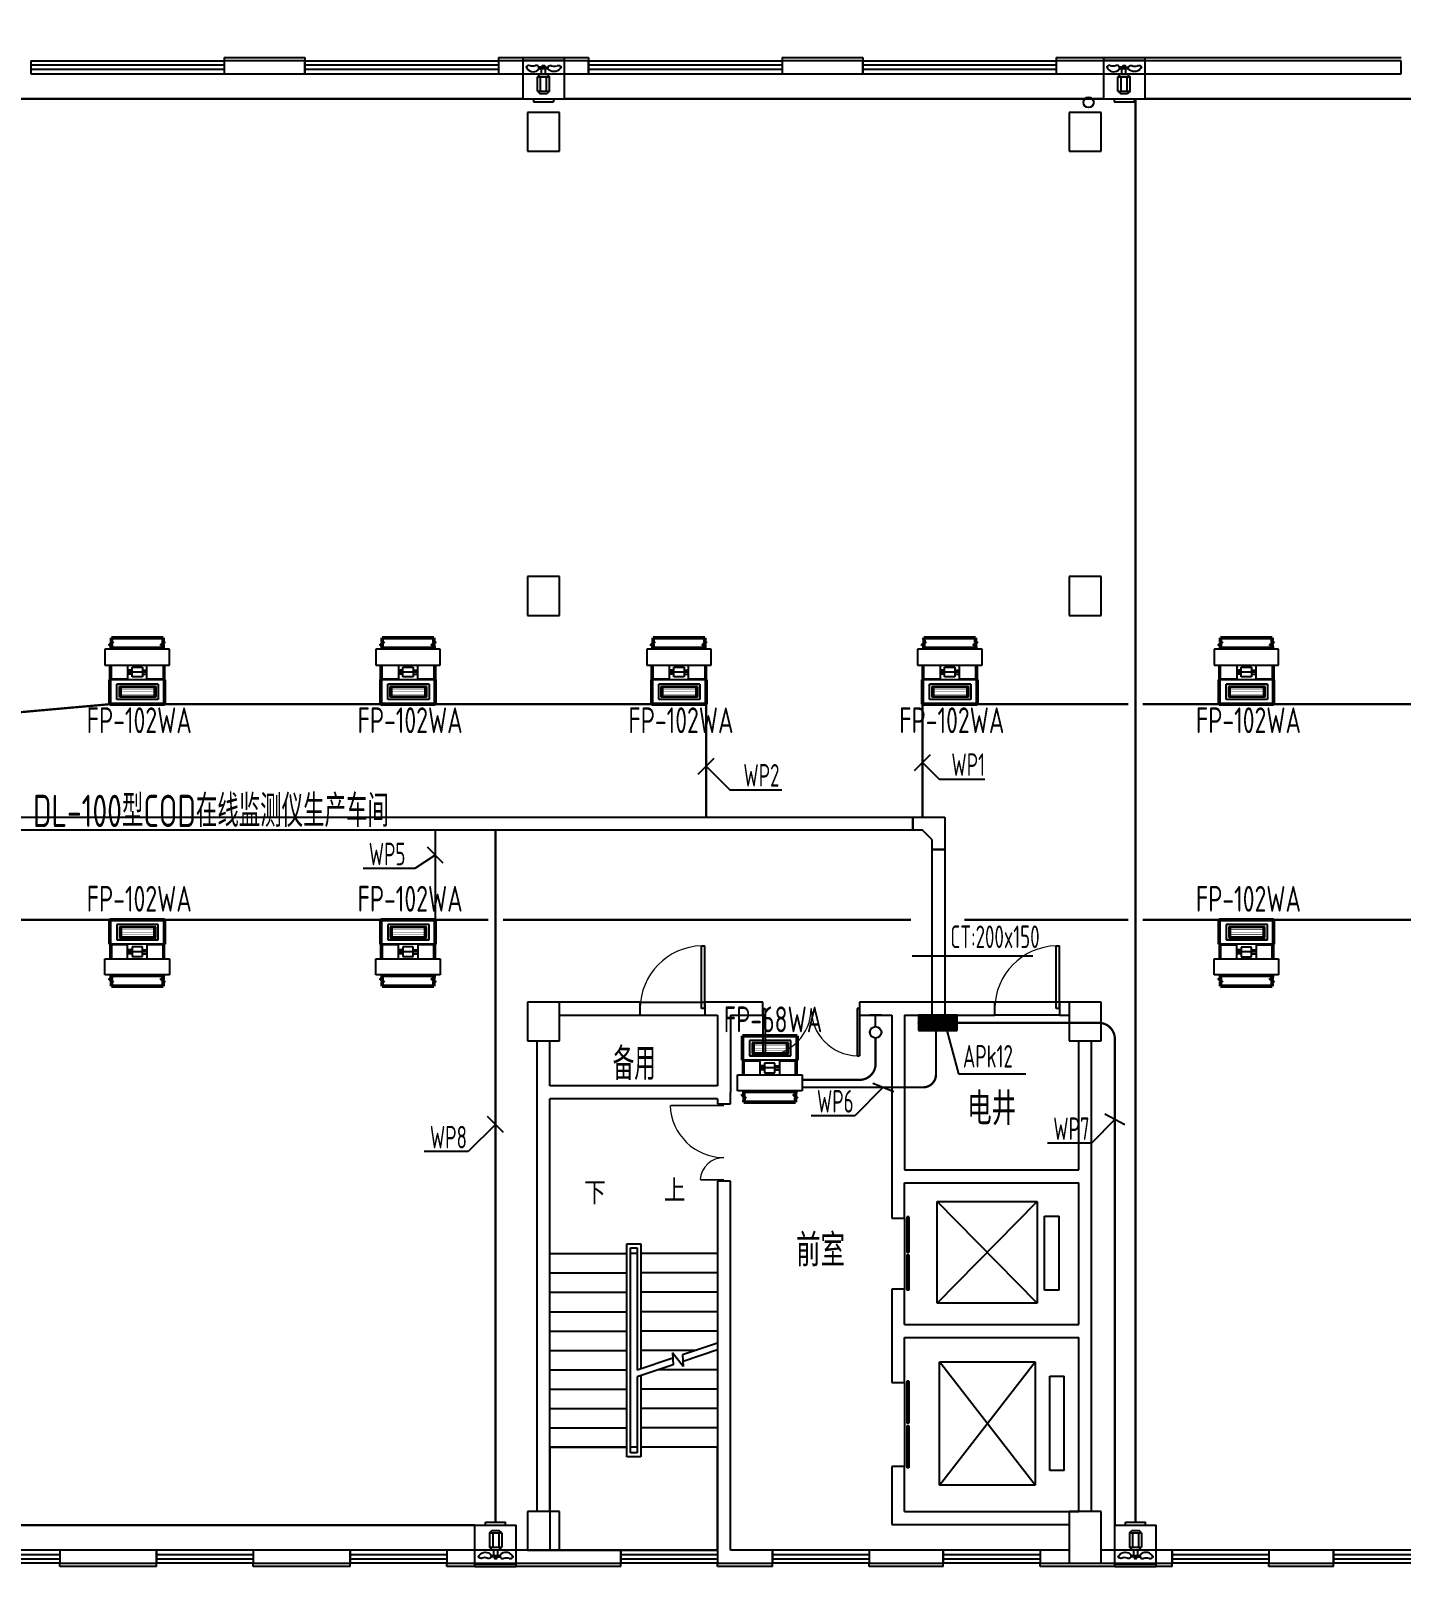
# Model space of a CAD drawing. Extents: x 2166032 to 5302137, y 581493 to 2416206.
# Drawn here: x 2365993 to 2387243, y 991480 to 1015370 of the extents above; entities that cross this region are included whole.
import ezdxf

# ---------------------------------------------------------------- set-up
doc = ezdxf.new("R2010")
doc.units = 0
doc.header["$LTSCALE"] = 1000
doc.header["$MEASUREMENT"] = 0
for name, color, linetype in [('ACS_FFG_FK', 7, 'Continuous'), ('CABLETRAY', 4, 'Continuous'), ('COLUMN', 2, 'Continuous'), ('DIM-照明', 3, 'Continuous'), ('DIM_SYMB', 3, 'Continuous'), ('EQUIP-照明', 3, 'Continuous'), ('EQUIP-箱柜', 3, 'Continuous'), ('PUB_TEXT', 7, 'Continuous'), ('STAIR', 8, 'Continuous'), ('SURFACE', 8, 'Continuous'), ('TEL_TEXT', 7, 'Continuous'), ('WALL', 8, 'Continuous'), ('WINDOW', 8, 'Continuous'), ('WIRE-照明', 1, 'Continuous'), ('屋面', 151, 'Continuous'), ('消防', 7, 'Continuous'), ('风机盘管', 7, 'Continuous')]:
    doc.layers.add(name, color=color, linetype=linetype)
doc.layers.add('ACS_KT_SB', color=130, linetype='Continuous', lineweight=13)
doc.layers.add('ACS_SFG_F2', color=6, linetype='Continuous', lineweight=50)
doc.styles.add('_HZTXT', font='！tssdeng.shx', dxfattribs={"width": 0.8, "bigfont": '！tssdchn.shx'})
doc.styles.add('_TCH_DIM', font='tssdeng.shx', dxfattribs={"bigfont": 'tssdchn.shx'})
doc.styles.add('_TCH_LABEL', font='!tssdeng.shx', dxfattribs={"bigfont": '!tssdchn.shx'})
doc.styles.add('_TEL_DIM', font='@tssdeng.shx', dxfattribs={"width": 0.8, "height": 3.5, "bigfont": '!tssdchn.shx'})
doc.styles.add('DIM_FONT', font='simplex_.ttf', dxfattribs={"width": 0.7})
doc.styles.add('HZ', font='！tssdeng.shx', dxfattribs={"bigfont": '！tssdchn.shx'})
doc.styles.get("Standard").update_dxf_attribs({"font": 'tssdeng.shx', "bigfont": 'tssdchn.shx'})
doc.styles.add('TSSD_Dimension', font='Tssdeng.shx', dxfattribs={"width": 0.7, "bigfont": 'tssdchn.shx'})
doc.styles.add('TSSD_REIN', font='tssdeng.shx', dxfattribs={"width": 0.7, "bigfont": 'tssdchn.shx'})

# ---------------------------------------------------------------- blocks, each defined once
blk = doc.blocks.new('$SB61_1')
for p, q in [((-344, 91), (-380, 54)), ((-380, 54), (-380, -52)), ((-344, 91), (-134, 91)), ((-344, 91), (-344, -89)), ((-344, 43), (-134, 43)), ((-93, 50), (-134, 91)), ((-134, 91), (-134, -89)), ((-93, 50), (-93, -47)), ((-93, 32), (-10, 32)), ((-10, 66), (-10, -64)), ((-10, 66), (10, 66)), ((10, 16), (10, 66)), ((-344, -89), (-380, -52)), ((-344, -45), (-134, -45)), ((-344, -89), (-134, -89)), ((-93, -47), (-134, -89)), ((-93, -27), (-10, -27)), ((-10, -64), (10, -64)), ((10, -16), (10, -64))]:
    blk.add_line(p, q)
for points in [[(27, 198, 0.411372), (11, 254, 0.494273), (-35, 83, 0.741953), (33, 105, 0.098181), (27, 124, -0.171786), (27, 198)], [(31, -198, -0.313475), (12, -256, -0.472676), (-35, -80, -0.748081), (34, -102, -0.098181), (28, -121, 0.171786), (28, -196)]]:
    blk.add_lwpolyline(points, format="xyb")
blk.add_lwpolyline([(10, 16), (34, 16), (34, -16), (10, -16)], close=True)
for tag, p, height, style, width, flags in [('UNIT', (0, 0), 0.001, 'HZ', 0.7, 1), ('WHAT', (0, 0), 0.001, 'HZ', 0.7, 1), ('SPEC', (0, 0), 0.001, 'HZ', 0.7, 1), ('YSIZE', (34, -16), 0.15, 'DIM_FONT', 0.8, 9), ('XSIZE', (34, -16), 0.15, 'DIM_FONT', 0.8, 9)]:
    blk.add_attdef(tag, p, '', height=height, dxfattribs=dict(style=style, width=width, flags=flags))
blk = doc.blocks.new('A$C54D307B5')
at = {"layer": '消防'}
for p, q in [((0, -300), (0, 300)), ((0, 300), (640, 300)), ((165, 345), (475, 345)), ((165, 300), (165, 345)), ((475, 300), (475, 345)), ((640, -300), (640, 300)), ((0, -340), (0, -300)), ((0, -300), (640, -300)), ((0, -340), (640, -340)), ((640, -340), (640, -300))]:
    blk.add_line(p, q, dxfattribs=at)
at = {"layer": '风机盘管', "xscale": -1.057367996545509, "yscale": 1.057367996545509, "zscale": 1.0573679886336, "rotation": 90}
blk.add_blockref('$SB61_1', (321, -183), dxfattribs=at)
blk = doc.blocks.new('H-DTDFFS-20')
for p, q in [((-0.5, 0.5), (0.5, 0.5)), ((-0.5, -0.5), (-0.5, 0.5)), ((0.5, 0.5), (-0.5, 0.5)), ((0.5, 0.5), (0.5, -0.5)), ((-0.44, -0.34), (-0.44, 0.34)), ((-0.44, 0.34), (0.44, 0.34)), ((-0.4, 0.3), (0.4, 0.3)), ((-0.4, -0.3), (-0.4, 0.3)), ((0.4, 0.3), (0.4, -0.3)), ((0.44, 0.34), (0.44, -0.34)), ((0.44, -0.34), (-0.44, -0.34)), ((0.4, -0.3), (-0.4, -0.3)), ((0.5, -0.5), (-0.5, -0.5))]:
    blk.add_line(p, q)
at = {"const_width": 0.01}
for points in [[(-0.4, 0.162), (0.4, 0.162)], [(-0.4, 0), (0.4, 0)], [(-0.4, -0.162), (0.4, -0.162)]]:
    blk.add_lwpolyline(points, dxfattribs=at)
blk = doc.blocks.new('*X38')
at = {"color": 0}
for p, q in [((-250, 33), (-83, 200)), ((-250, 68), (-118, 200)), ((-250, 104), (-154, 200)), ((-250, 139), (-189, 200)), ((-250, 174), (-224, 200)), ((-247, 0), (-47, 200)), ((-212, 0), (-12, 200)), ((-177, 0), (23, 200)), ((-141, 0), (59, 200)), ((-106, 0), (94, 200)), ((-71, 0), (129, 200)), ((-35, 0), (165, 200)), ((0, 0), (200, 200)), ((35, 0), (235, 200)), ((71, 0), (250, 179)), ((106, 0), (250, 144)), ((141, 0), (250, 109)), ((177, 0), (250, 73)), ((212, 0), (250, 38)), ((247, 0), (250, 3))]:
    blk.add_line(p, q, dxfattribs=at)
blk = doc.blocks.new('$equip$00001421')
for p, q in [((0.75, 0.6), (-0.75, 0.6)), ((-0.75, 0.6), (-0.75, 0)), ((0.75, 0), (0.75, 0.6)), ((-0.75, 0), (0.75, 0))]:
    blk.add_line(p, q)
at = {"const_width": 0.6}
blk.add_lwpolyline([(-0.75, 0.3), (0.75, 0.3)], dxfattribs=at)
for p in [(0, 0.6), (-0.75, 0.3), (0, 0), (0.75, 0.3)]:
    blk.add_point(p)
at = {"xscale": 0.00300000000061118, "yscale": 0.00300000000061118, "zscale": 0.003}
blk.add_blockref('*X38', (0, 0), dxfattribs=at)
at = {"style": '_TCH_LABEL', "flags": 9}
blk.add_attdef('A', (0, 0), '', height=0.00002, dxfattribs=at)
blk = doc.blocks.new('$equip$00001212')
for p, q in [((-0.222, 0), (0.222, 0)), ((0, 0.444), (0, 0))]:
    blk.add_line(p, q)
blk.add_circle((0, 0.667), 0.222)
at = {"layer": 'EQUIP-照明'}
for p in [(-0.222, 0.667), (0, 0.889), (0.222, 0.667), (0, 0)]:
    blk.add_point(p, dxfattribs=at)
at = {"layer": 'EQUIP-照明', "flags": 9}
blk.add_attdef('A', (0, 0), '', height=0.00002, dxfattribs=at)
blk = doc.blocks.new('$DorLib2D$00000001')
for p, q in [((0.45, 0.975), (0.5, 0.975)), ((0.45, 0), (0.45, 0.975)), ((0.5, 0), (0.5, 0.975)), ((0.5, 0), (0.45, 0))]:
    blk.add_line(p, q)
at = {"lineweight": 13}
blk.add_arc((0.475, 0), 0.975, 91.4693, 180, dxfattribs=at)
blk = doc.blocks.new('$DorLib2D$00000002')
for p, q in [((-0.5, 0), (-0.5, 0.4875)), ((-0.475, 0.4875), (-0.5, 0.4875)), ((-0.475, 0), (-0.475, 0.4875)), ((0.475, 0), (0.475, 0.4875)), ((0.475, 0.4875), (0.5, 0.4875)), ((0.5, 0), (0.5, 0.4875)), ((-0.5, 0), (-0.475, 0)), ((0.5, 0), (0.475, 0))]:
    blk.add_line(p, q)
at = {"lineweight": 13}
for centre, start, end in [((-0.4875, 0), 0, 88.53072), ((0.4875, 0), 91.46928, 180)]:
    blk.add_arc(centre, 0.4875, start, end, dxfattribs=at)
blk = doc.blocks.new('$TCHSYS$WIN2D')
for p, q in [((-0.5, 0.5), (0.5, 0.5)), ((-0.5, 0.5), (-0.5, -0.5)), ((0.5, 0.5), (0.5, -0.5)), ((0.5, 0.1667), (-0.5, 0.1667)), ((0.5, -0.1667), (-0.5, -0.1667)), ((-0.5, -0.5), (0.5, -0.5))]:
    blk.add_line(p, q)
blk = doc.blocks.new('$TCHSYS$LDOR22D')
for p, q in [((-0.517, 0.833), (-0.017, 0.833)), ((-0.517, 0.833), (-0.517, 0.667)), ((-0.017, 0.833), (-0.017, 0.667)), ((0.017, 0.833), (0.017, 0.667)), ((0.017, 0.833), (0.517, 0.833)), ((0.517, 0.833), (0.517, 0.667)), ((-0.517, 0.667), (-0.017, 0.667)), ((0.017, 0.667), (0.517, 0.667)), ((-0.5, 0.5), (0.5, 0.5))]:
    blk.add_line(p, q)
blk = doc.blocks.new('$DorLib2D$00000025')
at = {"const_width": 0.02}
for points in [[(0.481, -0.001), (0.481, 0.691)], [(-0.481, 0.001), (-0.481, 0.308)]]:
    blk.add_lwpolyline(points, dxfattribs=at)
at = {"lineweight": 13}
for centre, radius, start, end in [((0.505, -0.002), 0.699, 91.9397, 179.7238), ((-0.501, 0.003), 0.307, 359.7899, 85.7508)]:
    blk.add_arc(centre, radius, start, end, dxfattribs=at)

msp = doc.modelspace()

# ---------------------------------------------------------------- linework, layer by layer
at = {"color": 0}
for p, q in [((2368073.4, 1005804.3), (2367213.4, 1005804.3)), ((2367243.4, 1005779.3), (2367243.4, 1005804.3)), ((2368043.4, 1005779.3), (2368043.4, 1005804.3)), ((2372273.4, 1005804.3), (2371413.4, 1005804.3)), ((2371443.4, 1005779.3), (2371443.4, 1005804.3)), ((2372243.4, 1005779.3), (2372243.4, 1005804.3)), ((2376473.4, 1005804.3), (2375613.4, 1005804.3)), ((2375643.4, 1005779.3), (2375643.4, 1005804.3)), ((2376443.4, 1005779.3), (2376443.4, 1005804.3)), ((2380673.4, 1005804.3), (2379813.4, 1005804.3)), ((2379843.4, 1005779.3), (2379843.4, 1005804.3)), ((2380643.4, 1005779.3), (2380643.4, 1005804.3)), ((2385273.4, 1005804.3), (2384413.4, 1005804.3)), ((2384443.4, 1005779.3), (2384443.4, 1005804.3)), ((2385243.4, 1005779.3), (2385243.4, 1005804.3)), ((2368143.4, 1005779.3), (2367143.4, 1005779.3)), ((2367143.4, 1005779.3), (2367143.4, 1005529.3)), ((2368143.4, 1005529.3), (2368143.4, 1005779.3)), ((2372343.4, 1005779.3), (2371343.4, 1005779.3)), ((2371343.4, 1005779.3), (2371343.4, 1005529.3)), ((2372343.4, 1005529.3), (2372343.4, 1005779.3)), ((2376543.4, 1005779.3), (2375543.4, 1005779.3)), ((2375543.4, 1005779.3), (2375543.4, 1005529.3)), ((2376543.4, 1005529.3), (2376543.4, 1005779.3)), ((2380743.4, 1005779.3), (2379743.4, 1005779.3)), ((2379743.4, 1005779.3), (2379743.4, 1005529.3)), ((2380743.4, 1005529.3), (2380743.4, 1005779.3)), ((2385343.4, 1005779.3), (2384343.4, 1005779.3)), ((2384343.4, 1005779.3), (2384343.4, 1005529.3)), ((2385343.4, 1005529.3), (2385343.4, 1005779.3)), ((2367143.4, 1005529.3), (2368143.4, 1005529.3)), ((2367218.4, 1005304.3), (2367218.4, 1005529.3)), ((2367243.4, 1005316.8), (2367243.4, 1005529.3)), ((2367493.4, 1005316.8), (2367243.4, 1005316.8)), ((2367493.4, 1005529.3), (2367493.4, 1005316.8)), ((2367563.4, 1005454.3), (2367493.4, 1005454.3)), ((2367793.4, 1005423), (2367493.4, 1005423)), ((2367563.4, 1005391.8), (2367493.4, 1005391.8)), ((2367563.4, 1005348), (2367563.4, 1005498)), ((2367563.4, 1005498), (2367723.4, 1005498)), ((2367723.4, 1005348), (2367563.4, 1005348)), ((2367723.4, 1005498), (2367723.4, 1005348)), ((2367723.4, 1005454.3), (2367793.4, 1005454.3)), ((2367723.4, 1005391.8), (2367793.4, 1005391.8)), ((2367793.4, 1005316.8), (2367793.4, 1005529.3)), ((2368043.4, 1005316.8), (2367793.4, 1005316.8)), ((2368043.4, 1005529.3), (2368043.4, 1005316.8)), ((2368068.4, 1005529.3), (2368068.4, 1005304.3)), ((2371343.4, 1005529.3), (2372343.4, 1005529.3)), ((2371418.4, 1005304.3), (2371418.4, 1005529.3)), ((2371443.4, 1005316.8), (2371443.4, 1005529.3)), ((2371693.4, 1005316.8), (2371443.4, 1005316.8)), ((2371693.4, 1005529.3), (2371693.4, 1005316.8)), ((2371763.4, 1005454.3), (2371693.4, 1005454.3)), ((2371993.4, 1005423), (2371693.4, 1005423)), ((2371763.4, 1005391.8), (2371693.4, 1005391.8)), ((2371763.4, 1005348), (2371763.4, 1005498)), ((2371763.4, 1005498), (2371923.4, 1005498)), ((2371923.4, 1005348), (2371763.4, 1005348)), ((2371923.4, 1005498), (2371923.4, 1005348)), ((2371923.4, 1005454.3), (2371993.4, 1005454.3)), ((2371923.4, 1005391.8), (2371993.4, 1005391.8)), ((2371993.4, 1005316.8), (2371993.4, 1005529.3)), ((2372243.4, 1005316.8), (2371993.4, 1005316.8)), ((2372243.4, 1005529.3), (2372243.4, 1005316.8)), ((2372268.4, 1005529.3), (2372268.4, 1005304.3)), ((2375543.4, 1005529.3), (2376543.4, 1005529.3)), ((2375618.4, 1005304.3), (2375618.4, 1005529.3)), ((2375643.4, 1005316.8), (2375643.4, 1005529.3)), ((2375893.4, 1005316.8), (2375643.4, 1005316.8)), ((2375893.4, 1005529.3), (2375893.4, 1005316.8)), ((2375963.4, 1005454.3), (2375893.4, 1005454.3)), ((2376193.4, 1005423), (2375893.4, 1005423)), ((2375963.4, 1005391.8), (2375893.4, 1005391.8)), ((2375963.4, 1005348), (2375963.4, 1005498)), ((2375963.4, 1005498), (2376123.4, 1005498)), ((2376123.4, 1005348), (2375963.4, 1005348)), ((2376123.4, 1005498), (2376123.4, 1005348)), ((2376123.4, 1005454.3), (2376193.4, 1005454.3)), ((2376123.4, 1005391.8), (2376193.4, 1005391.8)), ((2376193.4, 1005316.8), (2376193.4, 1005529.3)), ((2376443.4, 1005316.8), (2376193.4, 1005316.8)), ((2376443.4, 1005529.3), (2376443.4, 1005316.8)), ((2376468.4, 1005529.3), (2376468.4, 1005304.3)), ((2379743.4, 1005529.3), (2380743.4, 1005529.3)), ((2379818.4, 1005304.3), (2379818.4, 1005529.3)), ((2379843.4, 1005316.8), (2379843.4, 1005529.3)), ((2380093.4, 1005316.8), (2379843.4, 1005316.8)), ((2380093.4, 1005529.3), (2380093.4, 1005316.8)), ((2380163.4, 1005454.3), (2380093.4, 1005454.3)), ((2380393.4, 1005423), (2380093.4, 1005423)), ((2380163.4, 1005391.8), (2380093.4, 1005391.8)), ((2380163.4, 1005348), (2380163.4, 1005498)), ((2380163.4, 1005498), (2380323.4, 1005498)), ((2380323.4, 1005348), (2380163.4, 1005348)), ((2380323.4, 1005498), (2380323.4, 1005348)), ((2380323.4, 1005454.3), (2380393.4, 1005454.3)), ((2380323.4, 1005391.8), (2380393.4, 1005391.8)), ((2380393.4, 1005316.8), (2380393.4, 1005529.3)), ((2380643.4, 1005316.8), (2380393.4, 1005316.8)), ((2380643.4, 1005529.3), (2380643.4, 1005316.8)), ((2380668.4, 1005529.3), (2380668.4, 1005304.3)), ((2384343.4, 1005529.3), (2385343.4, 1005529.3)), ((2384418.4, 1005304.3), (2384418.4, 1005529.3)), ((2384443.4, 1005316.8), (2384443.4, 1005529.3)), ((2384693.4, 1005316.8), (2384443.4, 1005316.8)), ((2384693.4, 1005529.3), (2384693.4, 1005316.8)), ((2384763.4, 1005454.3), (2384693.4, 1005454.3)), ((2384993.4, 1005423), (2384693.4, 1005423)), ((2384763.4, 1005391.8), (2384693.4, 1005391.8)), ((2384763.4, 1005348), (2384763.4, 1005498)), ((2384763.4, 1005498), (2384923.4, 1005498)), ((2384923.4, 1005348), (2384763.4, 1005348)), ((2384923.4, 1005498), (2384923.4, 1005348)), ((2384923.4, 1005454.3), (2384993.4, 1005454.3)), ((2384923.4, 1005391.8), (2384993.4, 1005391.8)), ((2384993.4, 1005316.8), (2384993.4, 1005529.3)), ((2385243.4, 1005316.8), (2384993.4, 1005316.8)), ((2385243.4, 1005529.3), (2385243.4, 1005316.8)), ((2385268.4, 1005529.3), (2385268.4, 1005304.3)), ((2368068.4, 1005304.3), (2367218.4, 1005304.3)), ((2372268.4, 1005304.3), (2371418.4, 1005304.3)), ((2376468.4, 1005304.3), (2375618.4, 1005304.3)), ((2380668.4, 1005304.3), (2379818.4, 1005304.3)), ((2385268.4, 1005304.3), (2384418.4, 1005304.3)), ((2368068.4, 1001204.3), (2367218.4, 1001204.3)), ((2367218.4, 1001204.3), (2367218.4, 1000979.3)), ((2367493.4, 1001191.8), (2367243.4, 1001191.8)), ((2367243.4, 1001191.8), (2367243.4, 1000979.3)), ((2367493.4, 1000979.3), (2367493.4, 1001191.8)), ((2367563.4, 1001116.8), (2367493.4, 1001116.8)), ((2367793.4, 1001085.5), (2367493.4, 1001085.5)), ((2367563.4, 1001054.3), (2367493.4, 1001054.3)), ((2367563.4, 1001160.5), (2367563.4, 1001010.5)), ((2367723.4, 1001160.5), (2367563.4, 1001160.5)), ((2367563.4, 1001010.5), (2367723.4, 1001010.5)), ((2367723.4, 1001010.5), (2367723.4, 1001160.5)), ((2367723.4, 1001116.8), (2367793.4, 1001116.8)), ((2367723.4, 1001054.3), (2367793.4, 1001054.3)), ((2368043.4, 1001191.8), (2367793.4, 1001191.8)), ((2367793.4, 1001191.8), (2367793.4, 1000979.3)), ((2368043.4, 1000979.3), (2368043.4, 1001191.8)), ((2368068.4, 1000979.3), (2368068.4, 1001204.3)), ((2372268.4, 1001204.3), (2371418.4, 1001204.3)), ((2371418.4, 1001204.3), (2371418.4, 1000979.3)), ((2371693.4, 1001191.8), (2371443.4, 1001191.8)), ((2371443.4, 1001191.8), (2371443.4, 1000979.3)), ((2371693.4, 1000979.3), (2371693.4, 1001191.8)), ((2371763.4, 1001116.8), (2371693.4, 1001116.8)), ((2371993.4, 1001085.5), (2371693.4, 1001085.5)), ((2371763.4, 1001054.3), (2371693.4, 1001054.3)), ((2371763.4, 1001160.5), (2371763.4, 1001010.5)), ((2371923.4, 1001160.5), (2371763.4, 1001160.5)), ((2371763.4, 1001010.5), (2371923.4, 1001010.5)), ((2371923.4, 1001010.5), (2371923.4, 1001160.5)), ((2371923.4, 1001116.8), (2371993.4, 1001116.8)), ((2371923.4, 1001054.3), (2371993.4, 1001054.3)), ((2372243.4, 1001191.8), (2371993.4, 1001191.8)), ((2371993.4, 1001191.8), (2371993.4, 1000979.3)), ((2372243.4, 1000979.3), (2372243.4, 1001191.8)), ((2372268.4, 1000979.3), (2372268.4, 1001204.3)), ((2385268.4, 1001203.3), (2384418.4, 1001203.3)), ((2384418.4, 1001203.3), (2384418.4, 1000978.3)), ((2384693.4, 1001190.8), (2384443.4, 1001190.8)), ((2384443.4, 1001190.8), (2384443.4, 1000978.3)), ((2384693.4, 1000978.3), (2384693.4, 1001190.8)), ((2384763.4, 1001115.8), (2384693.4, 1001115.8)), ((2384993.4, 1001084.5), (2384693.4, 1001084.5)), ((2384763.4, 1001053.3), (2384693.4, 1001053.3)), ((2384763.4, 1001159.5), (2384763.4, 1001009.5)), ((2384923.4, 1001159.5), (2384763.4, 1001159.5)), ((2384763.4, 1001009.5), (2384923.4, 1001009.5)), ((2384923.4, 1001009.5), (2384923.4, 1001159.5)), ((2384923.4, 1001115.8), (2384993.4, 1001115.8)), ((2384923.4, 1001053.3), (2384993.4, 1001053.3)), ((2385243.4, 1001190.8), (2384993.4, 1001190.8)), ((2384993.4, 1001190.8), (2384993.4, 1000978.3)), ((2385243.4, 1000978.3), (2385243.4, 1001190.8)), ((2385268.4, 1000978.3), (2385268.4, 1001203.3)), ((2367143.4, 1000979.3), (2368143.4, 1000979.3)), ((2367143.4, 1000729.3), (2367143.4, 1000979.3)), ((2368143.4, 1000979.3), (2368143.4, 1000729.3)), ((2371343.4, 1000979.3), (2372343.4, 1000979.3)), ((2371343.4, 1000729.3), (2371343.4, 1000979.3)), ((2372343.4, 1000979.3), (2372343.4, 1000729.3)), ((2384343.4, 1000978.3), (2385343.4, 1000978.3)), ((2384343.4, 1000728.3), (2384343.4, 1000978.3)), ((2385343.4, 1000978.3), (2385343.4, 1000728.3)), ((2368143.4, 1000729.3), (2367143.4, 1000729.3)), ((2368073.4, 1000704.3), (2367213.4, 1000704.3)), ((2367243.4, 1000729.3), (2367243.4, 1000704.3)), ((2368043.4, 1000729.3), (2368043.4, 1000704.3)), ((2372343.4, 1000729.3), (2371343.4, 1000729.3)), ((2372273.4, 1000704.3), (2371413.4, 1000704.3)), ((2371443.4, 1000729.3), (2371443.4, 1000704.3)), ((2372243.4, 1000729.3), (2372243.4, 1000704.3)), ((2385343.4, 1000728.3), (2384343.4, 1000728.3)), ((2385273.4, 1000703.3), (2384413.4, 1000703.3)), ((2384443.4, 1000728.3), (2384443.4, 1000703.3)), ((2385243.4, 1000728.3), (2385243.4, 1000703.3)), ((2377877.4, 999404.7), (2377027.4, 999404.7)), ((2377027.4, 999404.7), (2377027.4, 999179.7)), ((2377302.4, 999392.2), (2377052.4, 999392.2)), ((2377052.4, 999392.2), (2377052.4, 999179.7)), ((2377302.4, 999179.7), (2377302.4, 999392.2)), ((2377372.4, 999361), (2377372.4, 999211)), ((2377532.4, 999361), (2377372.4, 999361)), ((2377532.4, 999211), (2377532.4, 999361)), ((2377852.4, 999392.2), (2377602.4, 999392.2)), ((2377602.4, 999392.2), (2377602.4, 999179.7)), ((2377852.4, 999179.7), (2377852.4, 999392.2)), ((2377877.4, 999179.7), (2377877.4, 999404.7)), ((2376952.4, 999179.7), (2377952.4, 999179.7)), ((2376952.4, 998929.7), (2376952.4, 999179.7)), ((2377372.4, 999317.2), (2377302.4, 999317.2)), ((2377602.4, 999286), (2377302.4, 999286)), ((2377372.4, 999254.7), (2377302.4, 999254.7)), ((2377372.4, 999211), (2377532.4, 999211)), ((2377532.4, 999317.2), (2377602.4, 999317.2)), ((2377532.4, 999254.7), (2377602.4, 999254.7)), ((2377952.4, 999179.7), (2377952.4, 998929.7)), ((2377952.4, 998929.7), (2376952.4, 998929.7)), ((2377882.4, 998904.7), (2377022.4, 998904.7)), ((2377052.4, 998929.7), (2377052.4, 998904.7)), ((2377852.4, 998929.7), (2377852.4, 998904.7))]:
    msp.add_line(p, q, dxfattribs=at)
for p, q in [((2379660.6, 1001021.3), (2381532.6, 1001021.3)), ((2380199.3, 999864.3), (2380378.1, 999192.6)), ((2380378.1, 999192.6), (2381421.9, 999192.6))]:
    msp.add_line(p, q)
msp.add_circle((2604640.5, 1020101.3), 438608.5)
at = {"layer": 'ACS_SFG_F2'}
for p, q in [((2367208.8, 1005825.5), (2367266.7, 1005902.6)), ((2367243.4, 1005850.1), (2367208.8, 1005825.5)), ((2368043.4, 1005954.3), (2367243.4, 1005954.3)), ((2367243.9, 1005892.1), (2367243.4, 1005954.3)), ((2367243.4, 1005804.3), (2367243.4, 1005850.1)), ((2367266.7, 1005902.6), (2367243.9, 1005892.1)), ((2368008.8, 1005825.5), (2368066.7, 1005902.6)), ((2368043.4, 1005850.1), (2368008.8, 1005825.5)), ((2368043.9, 1005892.1), (2368043.4, 1005954.3)), ((2368043.4, 1005804.3), (2368043.4, 1005850.1)), ((2368066.7, 1005902.6), (2368043.9, 1005892.1)), ((2371408.8, 1005825.5), (2371466.7, 1005902.6)), ((2371443.4, 1005850.1), (2371408.8, 1005825.5)), ((2372243.4, 1005954.3), (2371443.4, 1005954.3)), ((2371443.9, 1005892.1), (2371443.4, 1005954.3)), ((2371443.4, 1005804.3), (2371443.4, 1005850.1)), ((2371466.7, 1005902.6), (2371443.9, 1005892.1)), ((2372208.8, 1005825.5), (2372266.7, 1005902.6)), ((2372243.4, 1005850.1), (2372208.8, 1005825.5)), ((2372243.9, 1005892.1), (2372243.4, 1005954.3)), ((2372243.4, 1005804.3), (2372243.4, 1005850.1)), ((2372266.7, 1005902.6), (2372243.9, 1005892.1)), ((2375608.8, 1005825.5), (2375666.7, 1005902.6)), ((2375643.4, 1005850.1), (2375608.8, 1005825.5)), ((2376443.4, 1005954.3), (2375643.4, 1005954.3)), ((2375643.9, 1005892.1), (2375643.4, 1005954.3)), ((2375643.4, 1005804.3), (2375643.4, 1005850.1)), ((2375666.7, 1005902.6), (2375643.9, 1005892.1)), ((2376408.8, 1005825.5), (2376466.7, 1005902.6)), ((2376443.4, 1005850.1), (2376408.8, 1005825.5)), ((2376443.9, 1005892.1), (2376443.4, 1005954.3)), ((2376443.4, 1005804.3), (2376443.4, 1005850.1)), ((2376466.7, 1005902.6), (2376443.9, 1005892.1)), ((2379808.8, 1005825.5), (2379866.7, 1005902.6)), ((2379843.4, 1005850.1), (2379808.8, 1005825.5)), ((2380643.4, 1005954.3), (2379843.4, 1005954.3)), ((2379843.9, 1005892.1), (2379843.4, 1005954.3)), ((2379843.4, 1005804.3), (2379843.4, 1005850.1)), ((2379866.7, 1005902.6), (2379843.9, 1005892.1)), ((2380608.8, 1005825.5), (2380666.7, 1005902.6)), ((2380643.4, 1005850.1), (2380608.8, 1005825.5)), ((2380643.9, 1005892.1), (2380643.4, 1005954.3)), ((2380643.4, 1005804.3), (2380643.4, 1005850.1)), ((2380666.7, 1005902.6), (2380643.9, 1005892.1)), ((2384408.8, 1005825.5), (2384466.7, 1005902.6)), ((2384443.4, 1005850.1), (2384408.8, 1005825.5)), ((2385243.4, 1005954.3), (2384443.4, 1005954.3)), ((2384443.9, 1005892.1), (2384443.4, 1005954.3)), ((2384443.4, 1005804.3), (2384443.4, 1005850.1)), ((2384466.7, 1005902.6), (2384443.9, 1005892.1)), ((2385208.8, 1005825.5), (2385266.7, 1005902.6)), ((2385243.4, 1005850.1), (2385208.8, 1005825.5)), ((2385243.9, 1005892.1), (2385243.4, 1005954.3)), ((2385243.4, 1005804.3), (2385243.4, 1005850.1)), ((2385266.7, 1005902.6), (2385243.9, 1005892.1)), ((2367220.8, 1004925.9), (2367220.8, 1005304.3)), ((2368065.9, 1004925.9), (2368065.9, 1005304.3)), ((2371420.8, 1004925.9), (2371420.8, 1005304.3)), ((2372265.9, 1004925.9), (2372265.9, 1005304.3)), ((2375620.8, 1004925.9), (2375620.8, 1005304.3)), ((2376465.9, 1004925.9), (2376465.9, 1005304.3)), ((2379820.8, 1004925.9), (2379820.8, 1005304.3)), ((2380665.9, 1004925.9), (2380665.9, 1005304.3)), ((2384420.8, 1004925.9), (2384420.8, 1005304.3)), ((2385265.9, 1004925.9), (2385265.9, 1005304.3)), ((2368065.9, 1004925.9), (2367220.8, 1004926)), ((2372265.9, 1004925.9), (2371420.8, 1004926)), ((2376465.9, 1004925.9), (2375620.8, 1004926)), ((2380665.9, 1004925.9), (2379820.8, 1004926)), ((2385265.9, 1004925.9), (2384420.8, 1004926)), ((2368065.9, 1001582.6), (2367220.8, 1001582.6)), ((2367220.8, 1001582.6), (2367220.8, 1001204.3)), ((2368065.9, 1001582.6), (2368065.9, 1001204.3)), ((2372265.9, 1001582.6), (2371420.8, 1001582.6)), ((2371420.8, 1001582.6), (2371420.8, 1001204.3)), ((2372265.9, 1001582.6), (2372265.9, 1001204.3)), ((2385265.9, 1001581.6), (2384420.8, 1001581.6)), ((2384420.8, 1001581.6), (2384420.8, 1001203.3)), ((2385265.9, 1001581.6), (2385265.9, 1001203.3)), ((2367243.4, 1000658.4), (2367208.8, 1000683.1)), ((2367208.8, 1000683.1), (2367266.7, 1000605.9)), ((2367243.4, 1000704.3), (2367243.4, 1000658.4)), ((2367243.9, 1000616.4), (2367243.4, 1000554.3)), ((2368043.4, 1000554.3), (2367243.4, 1000554.3)), ((2367266.7, 1000605.9), (2367243.9, 1000616.4)), ((2368043.4, 1000658.4), (2368008.8, 1000683.1)), ((2368008.8, 1000683.1), (2368066.7, 1000605.9)), ((2368043.4, 1000704.3), (2368043.4, 1000658.4)), ((2368043.9, 1000616.4), (2368043.4, 1000554.3)), ((2368066.7, 1000605.9), (2368043.9, 1000616.4)), ((2371443.4, 1000658.4), (2371408.8, 1000683.1)), ((2371408.8, 1000683.1), (2371466.7, 1000605.9)), ((2371443.4, 1000704.3), (2371443.4, 1000658.4)), ((2371443.9, 1000616.4), (2371443.4, 1000554.3)), ((2372243.4, 1000554.3), (2371443.4, 1000554.3)), ((2371466.7, 1000605.9), (2371443.9, 1000616.4)), ((2372243.4, 1000658.4), (2372208.8, 1000683.1)), ((2372208.8, 1000683.1), (2372266.7, 1000605.9)), ((2372243.4, 1000704.3), (2372243.4, 1000658.4)), ((2372243.9, 1000616.4), (2372243.4, 1000554.3)), ((2372266.7, 1000605.9), (2372243.9, 1000616.4)), ((2384443.4, 1000657.4), (2384408.8, 1000682.1)), ((2384408.8, 1000682.1), (2384466.7, 1000604.9)), ((2384443.4, 1000703.3), (2384443.4, 1000657.4)), ((2384443.9, 1000615.4), (2384443.4, 1000553.3)), ((2385243.4, 1000553.3), (2384443.4, 1000553.3)), ((2384466.7, 1000604.9), (2384443.9, 1000615.4)), ((2385243.4, 1000657.4), (2385208.8, 1000682.1)), ((2385208.8, 1000682.1), (2385266.7, 1000604.9)), ((2385243.4, 1000703.3), (2385243.4, 1000657.4)), ((2385243.9, 1000615.4), (2385243.4, 1000553.3)), ((2385266.7, 1000604.9), (2385243.9, 1000615.4)), ((2377875, 999783), (2377029.9, 999783)), ((2377029.9, 999783), (2377029.9, 999404.7)), ((2377875, 999783), (2377875, 999404.7)), ((2377052.4, 998858.9), (2377017.9, 998883.5)), ((2377017.9, 998883.5), (2377075.8, 998806.4)), ((2377052.4, 998904.7), (2377052.4, 998858.9)), ((2377852.4, 998858.9), (2377817.9, 998883.5)), ((2377817.9, 998883.5), (2377875.8, 998806.4)), ((2377852.4, 998904.7), (2377852.4, 998858.9)), ((2377053, 998816.9), (2377052.4, 998754.7)), ((2377052.4, 998754.7), (2377852.4, 998754.7)), ((2377075.8, 998806.4), (2377053, 998816.9)), ((2377853, 998816.9), (2377852.4, 998754.7)), ((2377875.8, 998806.4), (2377853, 998816.9))]:
    msp.add_line(p, q, dxfattribs=at)
at = {"layer": 'CABLETRAY'}
for p, q in [((2344068.1, 1003171.6), (2379668.6, 1003171.6)), ((2379668.6, 1003171.6), (2380168.6, 1003171.6)), ((2379668.6, 1002971.6), (2379668.6, 1003171.6)), ((2379668.6, 1003171.6), (2379668.6, 1002971.6)), ((2380168.6, 1003171.6), (2380168.6, 1002671.6)), ((2379668.6, 1002971.6), (2344068.1, 1002971.6)), ((2379818.6, 1002971.6), (2379668.6, 1002971.6)), ((2379968.6, 1002821.6), (2379818.6, 1002971.6)), ((2379968.6, 1002671.6), (2379968.6, 1002821.6)), ((2379968.6, 1002671.6), (2380168.6, 1002671.6)), ((2379968.6, 1000104.3), (2379968.6, 1002671.6)), ((2380168.6, 1002671.6), (2379968.6, 1002671.6)), ((2380168.6, 1002671.6), (2380168.6, 1000104.3)), ((2380168.6, 1000104.3), (2379968.6, 1000104.3))]:
    msp.add_line(p, q, dxfattribs=at)
at = {"layer": 'COLUMN'}
for p, q in [((2374193.1, 1014104.4), (2373693.1, 1014104.4)), ((2373693.1, 1014104.4), (2373693.1, 1013504.3)), ((2374193.1, 1013504.3), (2374193.1, 1014104.4)), ((2382593.1, 1014104.4), (2382093.1, 1014104.4)), ((2382093.1, 1014104.4), (2382093.1, 1013504.3)), ((2382593.1, 1013504.3), (2382593.1, 1014104.4)), ((2373693.1, 1013504.3), (2374193.1, 1013504.3)), ((2382093.1, 1013504.3), (2382593.1, 1013504.3)), ((2374193.1, 1006904.4), (2373693.1, 1006904.4)), ((2373693.1, 1006904.4), (2373693.1, 1006304.3)), ((2374193.1, 1006304.3), (2374193.1, 1006904.4)), ((2382593.1, 1006904.4), (2382093.1, 1006904.4)), ((2382093.1, 1006904.4), (2382093.1, 1006304.3)), ((2382593.1, 1006304.3), (2382593.1, 1006904.4)), ((2373693.1, 1006304.3), (2374193.1, 1006304.3)), ((2382093.1, 1006304.3), (2382593.1, 1006304.3)), ((2374193.1, 1000304.4), (2373693.1, 1000304.4)), ((2373693.1, 1000304.4), (2373693.1, 999704.3)), ((2374193.1, 999704.3), (2374193.1, 1000304.4)), ((2382593.1, 1000304.4), (2382093.1, 1000304.4)), ((2382093.1, 1000304.4), (2382093.1, 999704.3)), ((2382593.1, 999704.3), (2382593.1, 1000304.4)), ((2373693.1, 999704.3), (2374193.1, 999704.3)), ((2382093.1, 999704.3), (2382593.1, 999704.3)), ((2374193.1, 992404.4), (2373693.1, 992404.4)), ((2373693.1, 992404.4), (2373693.1, 991804.3)), ((2374193.1, 991804.3), (2374193.1, 992404.4)), ((2382593.4, 992404.3), (2382093.4, 992404.3)), ((2382093.4, 992404.3), (2382093.4, 991604.3)), ((2382593.4, 991604.3), (2382593.4, 992404.3)), ((2373693.1, 991804.3), (2374193.1, 991804.3)), ((2382093.4, 991604.3), (2382593.4, 991604.3))]:
    msp.add_line(p, q, dxfattribs=at)
at = {"layer": 'DIM-照明'}
for p, q in [((2379697.1, 1003897.2), (2379944.6, 1004144.7)), ((2376342.2, 1003842.6), (2376589.7, 1004090.1)), ((2372389.7, 1002458.7), (2372142.2, 1002706.2)), ((2379050.2, 999049.5), (2379374.7, 998918.3)), ((2373324.3, 998285.8), (2373076.9, 998533.3)), ((2382958.4, 998403.7), (2382648.2, 998565.7))]:
    msp.add_line(p, q, dxfattribs=at)
for points in [[(2376465.9, 1003966.4), (2376834.1, 1003598.2)], [(2379820.8, 1004020.9), (2380077.9, 1003763.8)], [(2380077.9, 1003763.8), (2380786.3, 1003763.8)], [(2376834.1, 1003598.2), (2377638.5, 1003598.2)], [(2372265.9, 1002582.4), (2371950, 1002377.5)], [(2371950, 1002377.5), (2371145.7, 1002377.5)], [(2379212.5, 998983.9), (2378770.5, 998542)], [(2373200.6, 998409.6), (2372777.2, 997986.2)], [(2378770.5, 998542), (2378095.8, 998542)], [(2382803.3, 998484.7), (2382443.4, 998117.1)], [(2372777.2, 997986.2), (2372093.9, 997986.2)], [(2382443.4, 998117.1), (2381760.1, 998117.1)]]:
    msp.add_lwpolyline(points, dxfattribs=at)
at = {"layer": 'DIM_SYMB'}
for points in [[(2375968.4, 997158.2, 0, 0, 0), (2375968.4, 995958.2, 80, 0, 0), (2375968.4, 995658.2, 0, 0, 0)], [(2374718.4, 997120.8, 0, 0, 0), (2374718.4, 993073.4, 0, 0, 0), (2375968.4, 993073.4, 0, 0, 0), (2375968.4, 994653.4, 80, 0, 0), (2375968.4, 994953.4, 0, 0, 0)]]:
    msp.add_lwpolyline(points, format="xyseb", dxfattribs=at)
at = {"layer": 'STAIR'}
for p, q in [((2380049.2, 995637.4), (2380049.2, 997212.4)), ((2380049.2, 997212.4), (2381599.2, 997212.4)), ((2381599.2, 995637.4), (2380049.2, 997212.4)), ((2380049.2, 995637.4), (2381599.2, 997212.4)), ((2381599.2, 997212.4), (2381599.2, 995637.4)), ((2381714.5, 995837.4), (2381714.5, 996987.4)), ((2381714.5, 996987.4), (2381939.5, 996987.4)), ((2381939.5, 995837.4), (2381939.5, 996987.4)), ((2375233.4, 996554.5), (2375453.4, 996554.5)), ((2375233.4, 993254.5), (2375233.4, 996554.5)), ((2375293.4, 996494.5), (2375393.4, 996494.5)), ((2375293.4, 993314.5), (2375293.4, 996494.5)), ((2375393.4, 996494.5), (2375393.4, 994598.5)), ((2375453.4, 996554.5), (2375453.4, 994618.5)), ((2374043.4, 993404.5), (2374043.4, 996404.5)), ((2374043.4, 996404.5), (2375233.4, 996404.5)), ((2375293.4, 993404.5), (2375293.4, 996404.5)), ((2375393.4, 996404.5), (2375293.4, 996404.5)), ((2375393.4, 996404.5), (2375393.4, 994598.5)), ((2376643.4, 996404.5), (2375453.4, 996404.5)), ((2376643.4, 996404.5), (2376643.4, 995015.9)), ((2374043.4, 996104.5), (2375233.4, 996104.5)), ((2376643.4, 996104.5), (2375453.4, 996104.5)), ((2374043.4, 995804.5), (2375233.4, 995804.5)), ((2376643.4, 995804.5), (2375453.4, 995804.5)), ((2381939.5, 995837.4), (2381714.5, 995837.4)), ((2381599.2, 995637.4), (2380049.2, 995637.4)), ((2374043.4, 995504.5), (2375233.4, 995504.5)), ((2376643.4, 995504.5), (2375453.4, 995504.5)), ((2374043.4, 995204.5), (2375233.4, 995204.5)), ((2376643.4, 995204.5), (2375453.4, 995204.5)), ((2374043.4, 994904.5), (2375233.4, 994904.5)), ((2376309.7, 994904.5), (2375453.4, 994904.5)), ((2376111.2, 994656.5), (2375943.9, 994867.1)), ((2375943.9, 994867.1), (2375955.2, 994680.7)), ((2376643.4, 995015.9), (2376100.5, 994834.6)), ((2376100.5, 994834.6), (2376111.2, 994656.5)), ((2376643.4, 994910.4), (2376106.7, 994731.2)), ((2376643.4, 994904.5), (2376625.5, 994904.5)), ((2376643.4, 994910.4), (2376643.4, 993404.5)), ((2374043.4, 994604.5), (2375233.4, 994604.5)), ((2375949, 994784), (2375393.4, 994598.5)), ((2375955.2, 994680.7), (2375393.4, 994493)), ((2376643.4, 994604.5), (2375727, 994604.5)), ((2380083.9, 992815.1), (2380083.9, 994728.1)), ((2380083.9, 994728.1), (2381568.4, 994728.1)), ((2381568.4, 992815.1), (2380083.9, 994728.1)), ((2380083.9, 992815.1), (2381568.4, 994728.1)), ((2381568.4, 994728.1), (2381568.4, 992815.1)), ((2375393.4, 994493), (2375393.4, 993404.5)), ((2375393.4, 994493), (2375393.4, 993314.5)), ((2375453.4, 994513.1), (2375453.4, 993254.5)), ((2381793.4, 993040.1), (2381793.4, 994503.1)), ((2381793.4, 994503.1), (2382018.4, 994503.1)), ((2382018.4, 993040.1), (2382018.4, 994503.1)), ((2374043.4, 994304.5), (2375233.4, 994304.5)), ((2376643.4, 994304.5), (2375453.4, 994304.5)), ((2374043.4, 994004.5), (2375233.4, 994004.5)), ((2376643.4, 994004.5), (2375453.4, 994004.5)), ((2374043.4, 993704.5), (2375233.4, 993704.5)), ((2376643.4, 993704.5), (2375453.4, 993704.5)), ((2374043.4, 993404.5), (2375233.4, 993404.5)), ((2374043.4, 993404.5), (2374043.4, 991804.5)), ((2375233.4, 993404.5), (2374043.4, 993404.5)), ((2375393.4, 993404.5), (2375293.4, 993404.5)), ((2376643.4, 993404.5), (2375453.4, 993404.5)), ((2376643.4, 993404.5), (2375453.4, 993404.5)), ((2376643.4, 991804.5), (2376643.4, 993404.5)), ((2375453.4, 993254.5), (2375233.4, 993254.5)), ((2375393.4, 993314.5), (2375293.4, 993314.5)), ((2382018.4, 993040.1), (2381793.4, 993040.1)), ((2381568.4, 992815.1), (2380083.9, 992815.1)), ((2374043.4, 991804.5), (2376643.4, 991804.5))]:
    msp.add_line(p, q, dxfattribs=at)
at = {"layer": 'SURFACE'}
for p, q in [((2368993.4, 1014954.3), (2368993.4, 1014904.3)), ((2368993.4, 1014954.3), (2370243.4, 1014954.3)), ((2370243.4, 1014954.3), (2370243.4, 1014904.3)), ((2373243.4, 1014954.3), (2373243.4, 1014904.3)), ((2373243.4, 1014954.3), (2374643.4, 1014954.3)), ((2374643.4, 1014954.3), (2374643.4, 1014904.3)), ((2377643.4, 1014954.3), (2377643.4, 1014904.3)), ((2377643.4, 1014954.3), (2378893.4, 1014954.3)), ((2378893.4, 1014954.3), (2378893.4, 1014904.3)), ((2381893.4, 1014954.3), (2381893.4, 1014904.3)), ((2381893.4, 1014954.3), (2387243.4, 1014954.3)), ((2366443.4, 991554.3), (2366443.4, 991604.3)), ((2367943.4, 991554.3), (2366443.4, 991554.3)), ((2367943.4, 991554.3), (2367943.4, 991604.3)), ((2369443.4, 991554.3), (2369443.4, 991604.3)), ((2370943.4, 991554.3), (2369443.4, 991554.3)), ((2370943.4, 991554.3), (2370943.4, 991604.3)), ((2372443.4, 991554.3), (2372443.4, 991604.3)), ((2375143.4, 991554.3), (2372443.4, 991554.3)), ((2375143.4, 991554.3), (2375143.4, 991604.3)), ((2376643.4, 991554.3), (2376643.4, 991604.3)), ((2376743.4, 991554.3), (2376643.4, 991554.3)), ((2377493.4, 991554.2), (2376743.4, 991554.3)), ((2377493.4, 991554.2), (2377493.4, 991604.2)), ((2378993.4, 991554.1), (2378993.4, 991604.1)), ((2380143.4, 991554.1), (2378993.4, 991554.1)), ((2380143.4, 991554.1), (2380143.4, 991604.1)), ((2381643.4, 991554), (2381643.4, 991604)), ((2382343.3, 991554), (2381643.4, 991554)), ((2383693.4, 991553.9), (2382343.3, 991554)), ((2383693.4, 991553.9), (2383693.4, 991603.9)), ((2385193.4, 991553.8), (2385193.4, 991603.8)), ((2386193.4, 991553.7), (2385193.4, 991553.8)), ((2386193.4, 991553.7), (2386193.4, 991603.7))]:
    msp.add_line(p, q, dxfattribs=at)
at = {"layer": 'WALL'}
for p, q in [((2370243.4, 1014904.3), (2368993.4, 1014904.3)), ((2368993.4, 1014904.3), (2368993.4, 1014704.3)), ((2370243.4, 1014704.3), (2370243.4, 1014904.3)), ((2374643.4, 1014904.3), (2373243.4, 1014904.3)), ((2373243.4, 1014904.3), (2373243.4, 1014704.3)), ((2374643.4, 1014704.3), (2374643.4, 1014904.3)), ((2378893.4, 1014904.3), (2377643.4, 1014904.3)), ((2377643.4, 1014904.3), (2377643.4, 1014704.3)), ((2378893.4, 1014704.3), (2378893.4, 1014904.3)), ((2387243.4, 1014904.3), (2381893.4, 1014904.3)), ((2381893.4, 1014904.3), (2381893.4, 1014704.3)), ((2387243.4, 1014704.3), (2387243.4, 1014904.3)), ((2368993.4, 1014704.3), (2370243.4, 1014704.3)), ((2373243.4, 1014704.3), (2374643.4, 1014704.3)), ((2377643.4, 1014704.3), (2378893.4, 1014704.3)), ((2381893.4, 1014704.3), (2387243.4, 1014704.3)), ((2375443.4, 1000304.3), (2374193.1, 1000304.3)), ((2375443.4, 1000104.3), (2375443.4, 1000304.3)), ((2376743.4, 1000304.3), (2376443.4, 1000304.3)), ((2376443.4, 1000304.3), (2376443.4, 1000104.3)), ((2377343.4, 1000304.3), (2376743.4, 1000304.3)), ((2377343.4, 1000104.3), (2377343.4, 1000304.3)), ((2379443.4, 1000304.3), (2378843.4, 1000304.3)), ((2378843.4, 1000304.3), (2378843.4, 1000104.3)), ((2380943.4, 1000304.3), (2379443.4, 1000304.3)), ((2380943.4, 1000104.3), (2380943.4, 1000304.3)), ((2382093.1, 1000304.3), (2381943.4, 1000304.3)), ((2381943.4, 1000304.3), (2381943.4, 1000104.3)), ((2374193.1, 1000104.3), (2375443.4, 1000104.3)), ((2376443.4, 1000104.3), (2376643.4, 1000104.3)), ((2376643.4, 1000104.3), (2376643.4, 999004.6)), ((2376843.4, 1000104.3), (2376843.4, 998904.6)), ((2376843.4, 1000104.3), (2377343.4, 1000104.3)), ((2378843.4, 1000104.3), (2379343.4, 1000104.3)), ((2379343.4, 1000104.3), (2379343.4, 997604.5)), ((2379543.4, 1000104.3), (2380943.4, 1000104.3)), ((2379543.4, 1000104.3), (2379543.4, 997704.5)), ((2381943.4, 1000104.3), (2382093.1, 1000104.3)), ((2373843.4, 998904.6), (2373843.4, 999704.3)), ((2374043.4, 999004.6), (2374043.4, 999704.3)), ((2382243.4, 997704.5), (2382243.4, 999704.3)), ((2382443.4, 997604.5), (2382443.4, 999704.3)), ((2373843.4, 992404.4), (2373843.4, 998904.6)), ((2376643.4, 999004.6), (2374043.4, 999004.6)), ((2376843.4, 998726.3), (2376843.4, 998904.6)), ((2376643.4, 998804.6), (2374043.4, 998804.6)), ((2374043.4, 992404.4), (2374043.4, 998804.6)), ((2376643.4, 998804.6), (2376643.4, 998726.3)), ((2376643.4, 998726.3), (2376843.4, 998726.3)), ((2379543.4, 997704.5), (2382243.4, 997704.5)), ((2376843.4, 997526.3), (2376643.4, 997526.3)), ((2376643.4, 997526.3), (2376643.4, 991804.3)), ((2376843.4, 991804.3), (2376843.4, 997526.3)), ((2379343.4, 997604.5), (2379343.4, 996954.5)), ((2379543.4, 997504.5), (2382243.4, 997504.5)), ((2379543.4, 996954.5), (2379543.4, 997504.5)), ((2382243.4, 995304.5), (2382243.4, 997504.5)), ((2382443.4, 995204.5), (2382443.4, 997604.5)), ((2379343.4, 996954.5), (2379543.4, 996954.5)), ((2379543.4, 995854.5), (2379343.4, 995854.5)), ((2379343.4, 995854.5), (2379343.4, 995204.5)), ((2379543.4, 995304.5), (2379543.4, 995854.5)), ((2379543.4, 995304.5), (2382243.4, 995304.5)), ((2379343.4, 995204.5), (2379343.4, 994404.5)), ((2379543.4, 995104.5), (2382243.4, 995104.5)), ((2379543.4, 994404.5), (2379543.4, 995104.5)), ((2382243.4, 992404.5), (2382243.4, 995104.5)), ((2382443.4, 992404.3), (2382443.4, 995204.5)), ((2379343.4, 994404.5), (2379543.4, 994404.5)), ((2379543.4, 993104.5), (2379343.4, 993104.5)), ((2379343.4, 993104.5), (2379343.4, 992204.5)), ((2379543.4, 992404.5), (2379543.4, 993104.5)), ((2379343.4, 992204.5), (2382093.4, 992204.5)), ((2379543.4, 992404.5), (2382243.4, 992404.5)), ((2367943.4, 991804.3), (2366443.4, 991804.3)), ((2366443.4, 991804.3), (2366443.4, 991604.3)), ((2367943.4, 991604.3), (2367943.4, 991804.3)), ((2370943.4, 991804.3), (2369443.4, 991804.3)), ((2369443.4, 991804.3), (2369443.4, 991604.3)), ((2370943.4, 991604.3), (2370943.4, 991804.3)), ((2375143.4, 991804.3), (2372443.4, 991804.3)), ((2372443.4, 991804.3), (2372443.4, 991604.3)), ((2375143.4, 991604.3), (2375143.4, 991804.3)), ((2376643.4, 991804.3), (2376643.4, 991604.3)), ((2377493.4, 991804.2), (2376843.4, 991804.3)), ((2377493.4, 991604.2), (2377493.4, 991804.2)), ((2380143.4, 991804.1), (2378993.4, 991804.1)), ((2378993.4, 991804.1), (2378993.4, 991604.1)), ((2380143.4, 991604.1), (2380143.4, 991804.1)), ((2382093.4, 991804), (2381643.4, 991804)), ((2381643.4, 991804), (2381643.4, 991604)), ((2383693.4, 991803.9), (2382593.4, 991803.9)), ((2383693.4, 991603.9), (2383693.4, 991803.9)), ((2386193.4, 991803.7), (2385193.4, 991803.8)), ((2385193.4, 991803.8), (2385193.4, 991603.8)), ((2386193.4, 991603.7), (2386193.4, 991803.7)), ((2366443.4, 991604.3), (2367943.4, 991604.3)), ((2369443.4, 991604.3), (2370943.4, 991604.3)), ((2372443.4, 991604.3), (2375143.4, 991604.3)), ((2376643.4, 991604.3), (2376743.4, 991604.3)), ((2376743.4, 991604.3), (2377493.4, 991604.2)), ((2378993.4, 991604.1), (2380143.4, 991604.1)), ((2381643.4, 991604), (2382343.3, 991604)), ((2382343.3, 991604), (2383693.4, 991603.9)), ((2385193.4, 991603.8), (2386193.4, 991603.7))]:
    msp.add_line(p, q, dxfattribs=at)
at = {"layer": 'WINDOW'}
for p, q in [((2375443.4, 1000304.3), (2376443.4, 1000304.3)), ((2381943.4, 1000304.3), (2380943.4, 1000304.3)), ((2375443.4, 1000104.3), (2376443.4, 1000104.3)), ((2381943.4, 1000104.3), (2380943.4, 1000104.3))]:
    msp.add_line(p, q, dxfattribs=at)
at = {"layer": 'WIRE-照明', "linetype": 'Continuous', "const_width": 35}
for points in [[(2356913.4, 1014314.5), (2373623.4, 1014314.5)], [(2374263.4, 1014314.5), (2382625.6, 1014314.5)], [(2383123.3, 992239.5), (2383123.3, 1014314.5)], [(2367220.8, 1004926), (2363868.4, 1004627.1)], [(2368065.9, 1004925.9), (2371420.8, 1004926)], [(2375620.8, 1004925.9), (2372265.9, 1004925.9)], [(2376465.9, 1004925.9), (2376465.9, 1003171.6)], [(2379820.8, 1004926), (2379820.8, 1003171.6)], [(2380665.9, 1004925.9), (2383010.8, 1004925.9)], [(2383235.8, 1004925.9), (2389665.9, 1004925.8)], [(2372265.9, 1001582.6), (2372265.9, 1002971.6)], [(2373200.6, 992239.5), (2373200.6, 1002971.6)], [(2373088.1, 1001581.6), (2359665.9, 1001581.6)], [(2379639.8, 1001581.6), (2373313.1, 1001581.6)], [(2383010.8, 1001581.6), (2380469.2, 1001581.6)], [(2389220.8, 1001581.6), (2383235.8, 1001581.6)], [(2358354.5, 992194), (2372880.6, 992194)]]:
    msp.add_lwpolyline(points, dxfattribs=at)
for points in [[(2383265.6, 1014314.5), (2389934.7, 1014314.5, -0.4142136), (2390184.7, 1014064.5), (2390184.7, 1008096.9)], [(2380029.6, 999864.3), (2380029.6, 999183.9, -0.4142136), (2379829.6, 998983.9), (2377952.4, 998983.9)], [(2382803.3, 992194), (2382803.3, 999734.3, 0.4142136), (2382553.3, 999984.3), (2380357.5, 999984.3)], [(2379093.4, 999748.7), (2379093.4, 999349.4, -0.4142136), (2378843.4, 999099.4), (2377952.4, 999099.4)]]:
    msp.add_lwpolyline(points, format="xyb", dxfattribs=at)
at = {"layer": '屋面', "color": 6}
msp.add_circle((2382394.8, 1014259.9), 80, dxfattribs=at)

# ---------------------------------------------------------------- block references
at = {"xscale": -1, "rotation": 180}
for p in [(2373623.4, 1014614.2), (2382625.6, 1014614.2)]:
    msp.add_blockref('A$C54D307B5', p, dxfattribs=at)
for p in [(2372880.6, 991894.3), (2382803.3, 991894.3)]:
    msp.add_blockref('A$C54D307B5', p)
at = {"layer": 'ACS_FFG_FK', "xscale": 640, "yscale": 240, "zscale": 0.7999999999999972}
for p in [(2367649.8, 1005116.9, -52), (2371849.8, 1005116.9, -52), (2376049.8, 1005116.9, -52), (2380249.8, 1005116.9, -52), (2384849.8, 1005116.9, -52)]:
    msp.add_blockref('H-DTDFFS-20', p, dxfattribs=at)
at = {"layer": 'ACS_FFG_FK', "xscale": -640, "yscale": 240, "zscale": 0.7999999999999972, "rotation": 180}
for p in [(2367649.8, 1001391.6, -52), (2371849.8, 1001391.6, -52), (2384849.8, 1001390.6, -52), (2377458.9, 999592.1, -52)]:
    msp.add_blockref('H-DTDFFS-20', p, dxfattribs=at)
at = {"layer": 'EQUIP-照明', "xscale": 400, "yscale": 400, "zscale": 400, "rotation": 180}
msp.add_blockref('$equip$00001212', (2379093.4, 1000104.3), dxfattribs=at)
at = {"layer": 'EQUIP-箱柜', "xscale": 400, "yscale": 400, "zscale": 400, "rotation": 180}
msp.add_blockref('$equip$00001421', (2380057.5, 1000104.3), dxfattribs=at)
at = {"layer": 'WINDOW'}
for name, p, xscale, yscale, zscale, rotation in [('$TCHSYS$WIN2D', (2367493.4, 1014804.3), 3000, 200, 3000, 359.9999999999983), ('$TCHSYS$WIN2D', (2371743.4, 1014804.3), 3000, 200, 3000, 359.9999999999983), ('$TCHSYS$WIN2D', (2376143.4, 1014804.3), 3000, 200, 3000, 359.9999999999983), ('$TCHSYS$WIN2D', (2380393.4, 1014804.3), 3000, 200, 3000, 359.9999999999983), ('$DorLib2D$00000001', (2381443.4, 1000204.3), -1000, -1000, -1000, 180), ('$DorLib2D$00000025', (2376743.4, 998126.3), -1200, -1200, -1200, 270), ('$TCHSYS$LDOR22D', (2379443.4, 996404.5), 1100, 200, 1100, 269.9999999805678), ('$TCHSYS$LDOR22D', (2379443.4, 993754.5), 1300, 200, 1300, 270.0000001326017), ('$TCHSYS$WIN2D', (2365693.4, 991704.3), 1500, -200, 1500, 179.9999999994936), ('$TCHSYS$WIN2D', (2368693.4, 991704.3), 1500, -200, 1500, 179.9999999994936), ('$TCHSYS$WIN2D', (2371693.4, 991704.3), 1500, -200, 1500, 179.9999999994936), ('$TCHSYS$WIN2D', (2375893.4, 991704.3), 1500, -200, 1500, 179.9999999994936), ('$TCHSYS$WIN2D', (2378243.4, 991704.2), 1500, -200, 1500, 179.9967493001343), ('$TCHSYS$WIN2D', (2380893.4, 991704), 1500, -200, 1500, 179.9967493001343), ('$TCHSYS$WIN2D', (2384443.4, 991703.8), 1500, -200, 1500, 179.9967493001344), ('$TCHSYS$WIN2D', (2386943.4, 991703.7), 1500, -200, 1500, 179.9967493001344)]:
    msp.add_blockref(name, p, dxfattribs=dict(at, xscale=xscale, yscale=yscale, zscale=zscale, rotation=rotation))
for name, p, xscale, yscale, zscale in [('$DorLib2D$00000001', (2375943.4, 1000204.3), 1000, 1000, 1000), ('$DorLib2D$00000002', (2378093.4, 1000204.3), -1500, -1500, -1500)]:
    msp.add_blockref(name, p, dxfattribs=dict(at, xscale=xscale, yscale=yscale, zscale=zscale))

# ---------------------------------------------------------------- texts
at = {"layer": 'ACS_KT_SB', "color": 0, "style": 'TSSD_Dimension', "width": 0.7}
for s, p in [('FP-102WA', (2366859.5, 1004477, -125)), ('FP-102WA', (2371059.5, 1004477, -125)), ('FP-102WA', (2375259.5, 1004477, -125)), ('FP-102WA', (2379459.5, 1004477, -125)), ('FP-102WA', (2384059.5, 1004477, -125)), ('FP-102WA', (2366859.5, 1001708.4, -125)), ('FP-102WA', (2371059.5, 1001708.4, -125)), ('FP-102WA', (2384059.5, 1001707.4, -125)), ('FP-68WA', (2376739.7, 999837.7, -125))]:
    msp.add_text(s, height=400, dxfattribs=at).set_placement(p)
at = {"layer": 'DIM-照明', "color": 7, "style": '_TEL_DIM', "width": 0.64}
for s, p in [('WP1', (2380268, 1003813.8)), ('WP2', (2377042.6, 1003648.2)), ('WP5', (2371233.2, 1002427.5)), ('WP6', (2378183.3, 998592)), ('WP8', (2372181.4, 998036.2)), ('WP7', (2381847.6, 998167.1))]:
    msp.add_text(s, height=350, dxfattribs=at).set_placement(p)
at = {"layer": 'PUB_TEXT'}
for s, style, width, p in [('DL-100型COD在线监测仪生产车间', 'TSSD_REIN', 0.7, (2366026.4, 1003021.3)), ('备用', 'TSSD_REIN', 0.7, (2375018.2, 999098.1)), ('电井', '_HZTXT', 0.8, (2380513.1, 998401.8)), ('前室', '_HZTXT', 0.8, (2377859.4, 996206.8))]:
    msp.add_text(s, height=500, dxfattribs=dict(at, style=style, width=width)).set_placement(p)
at = {"layer": 'PUB_TEXT', "style": '_TCH_DIM'}
for s, p in [('下', (2374576.4, 997170.8)), ('上', (2375812.7, 997208.2))]:
    msp.add_text(s, height=350, dxfattribs=at).set_placement(p)
at = {"layer": 'TEL_TEXT', "style": '_TEL_DIM', "width": 0.64}
for s, p in [('CT:200x150', (2380252.5, 1001144.3)), ('APk12', (2380447.4, 999290.5))]:
    msp.add_text(s, height=350, dxfattribs=at).set_placement(p)

doc.saveas('drawing.dxf')
